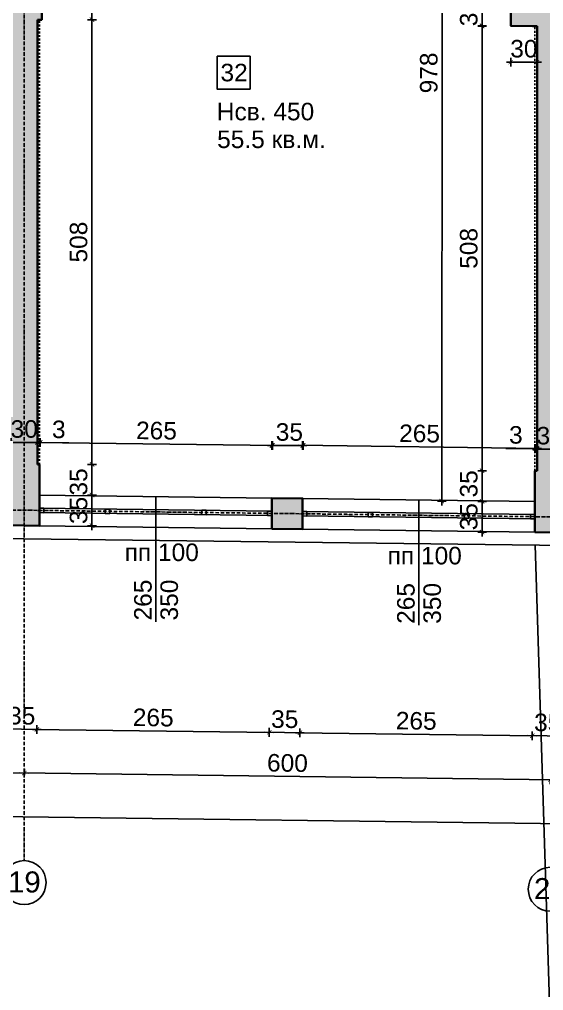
# Model space of a CAD drawing. Header units: inches. Extents: x -72385 to 39588, y -6525 to 66685.
# Drawn here: x -42330 to -41732, y 14634 to 15743 of the extents above; entities that cross this region are included whole.
import ezdxf

# ---------------------------------------------------------------- set-up
doc = ezdxf.new("R2010")
doc.units = ezdxf.units.IN
doc.header["$MEASUREMENT"] = 0
doc.linetypes.add('DashDot', pattern=[0.6, 0.4, -0.1, 0, -0.1])
doc.linetypes.add('Hidden', pattern=[0.4, 0.2, -0.2])
for name, color, linetype, lineweight in [('Изгледни линии', 253, 'Continuous', 25), ('Надписи Hсв', 252, 'Continuous', 25), ('Надписи коти външни', 252, 'Continuous', 25), ('Надписи коти вътрешни', 252, 'Continuous', 25), ('Надписи номера на пом.', 252, 'Continuous', 25), ('Надписи Оси', 252, 'Continuous', 25), ('Надписи площ', 252, 'Continuous', 25), ('Надписи прозорци', 252, 'Continuous', 25), ('Оси', 252, 'DashDot', 25), ('Прозорци', 251, 'Continuous', 25), ('Пунктир', 253, 'Hidden', 25), ('Разрезни линии', 7, 'Continuous', 35), ('Щрих стени', 254, 'Continuous', 25)]:
    doc.layers.add(name, color=color, linetype=linetype, lineweight=lineweight)
doc.styles.add('Arial Regular', font='arial.ttf')
doc.styles.get("Standard").update_dxf_attribs({"font": 'arial.ttf'})
doc.dimstyles.new('Annotative', dxfattribs={"dimscale": 0, "dimtxt": 20, "dimasz": 5, "dimexe": 5, "dimexo": 5, "dimgap": 5, "dimtad": 1, "dimdec": 0, "dimzin": 0, "dimdsep": 46, "dimtxsty": 'Standard', "dimblk": 'ARCHTICK', "dimcen": 5, "dimdle": 5, "dimadec": 0, "dimazin": 0, "dimtfac": 1, "dimtdec": 0, "dimtofl": 0, "dimtmove": 0, "dimatfit": 3, "dimldrblk": 'ARCHTICK', "dimfxl": 5, "dimfxlon": 1, "dimtolj": 1, "dimtzin": 0, "dimarcsym": 1})

# ---------------------------------------------------------------- blocks, each defined once
blk = doc.blocks.new('_ArchTick')
at = {"color": 0, "linetype": 'ByBlock', "const_width": 0.15}
blk.add_lwpolyline([(-0.5, -0.5), (0.5, 0.5)], dxfattribs=at)
blk = doc.blocks.new('*D1051')
at = {"layer": 'Defpoints', "color": 0, "ltscale": 50, "transparency": 16777216}
for p in [(-41741.5, 15253.2), (-42007.3, 15193.6), (-41742.3, 15190.2)]:
    blk.add_point(p, dxfattribs=at)
at = {"layer": 'Надписи коти вътрешни', "color": 0, "lineweight": -2, "ltscale": 50, "transparency": 16777216}
for p, q in [((-42011.5, 15256.7), (-41736.5, 15253.2)), ((-42006.6, 15251.6), (-42006.5, 15261.6)), ((-41741.6, 15248.2), (-41741.5, 15258.2))]:
    blk.add_line(p, q, dxfattribs=at)
at = {"layer": 'Надписи коти вътрешни', "color": 0, "lineweight": -2, "ltscale": 50, "transparency": 16777216, "xscale": 5, "yscale": 5, "zscale": 5}
for p, rotation in [((-42006.5, 15256.6), 179.2706286525478), ((-41741.5, 15253.2), 359.2706286525477)]:
    blk.add_blockref('_ArchTick', p, dxfattribs=dict(at, rotation=rotation))
at = {"layer": 'Надписи коти вътрешни', "color": 0, "ltscale": 50, "transparency": 16777216, "insert": (-41873.8, 15270.1), "char_height": 20, "attachment_point": 5, "rotation": 359.2706}
blk.add_mtext('\\A1;265', dxfattribs=at)
blk = doc.blocks.new('*D1052')
at = {"layer": 'Defpoints', "color": 0, "ltscale": 50, "transparency": 16777216}
for p in [(-41742.3, 15253.2), (-41742.3, 15220.2), (-41739.8, 15220.2)]:
    blk.add_point(p, dxfattribs=at)
at = {"layer": 'Надписи коти вътрешни', "color": 0, "lineweight": -2, "ltscale": 50, "transparency": 16777216}
for p, q in [((-41742.3, 15248.2), (-41742.3, 15258.2)), ((-41739.8, 15248.2), (-41739.8, 15258.2)), ((-41742.3, 15253.2), (-41775.4, 15253.2)), ((-41739.8, 15253.2), (-41734.8, 15253.2))]:
    blk.add_line(p, q, dxfattribs=at)
at = {"layer": 'Надписи коти вътрешни', "color": 0, "lineweight": -2, "ltscale": 50, "transparency": 16777216, "xscale": 5, "yscale": 5, "zscale": 5}
blk.add_blockref('_ArchTick', (-41742.3, 15253.2), dxfattribs=at)
at = {"layer": 'Надписи коти вътрешни', "color": 0, "lineweight": -2, "ltscale": 50, "transparency": 16777216, "xscale": 5, "yscale": 5, "zscale": 5, "rotation": 180}
blk.add_blockref('_ArchTick', (-41739.8, 15253.2), dxfattribs=at)
at = {"layer": 'Надписи коти вътрешни', "color": 0, "ltscale": 50, "transparency": 16777216, "insert": (-41763.9, 15268.5), "char_height": 20, "attachment_point": 5}
blk.add_mtext('\\A1;3', dxfattribs=at)
blk = doc.blocks.new('*D1053')
at = {"layer": 'Defpoints', "color": 0, "ltscale": 50, "transparency": 16777216}
for p in [(-42041.6, 15256.5), (-42307.3, 15199.9), (-42042.3, 15196.5)]:
    blk.add_point(p, dxfattribs=at)
at = {"layer": 'Надписи коти вътрешни', "color": 0, "lineweight": -2, "ltscale": 50, "transparency": 16777216}
for p, q in [((-42306.6, 15254.9), (-42306.5, 15264.9)), ((-42311.6, 15259.9), (-42036.6, 15256.4)), ((-42041.6, 15251.5), (-42041.5, 15261.5))]:
    blk.add_line(p, q, dxfattribs=at)
at = {"layer": 'Надписи коти вътрешни', "color": 0, "lineweight": -2, "ltscale": 50, "transparency": 16777216, "xscale": 5, "yscale": 5, "zscale": 5}
for p, rotation in [((-42306.6, 15259.9), 179.2706286525478), ((-42041.6, 15256.5), 359.2706286525477)]:
    blk.add_blockref('_ArchTick', p, dxfattribs=dict(at, rotation=rotation))
at = {"layer": 'Надписи коти вътрешни', "color": 0, "ltscale": 50, "transparency": 16777216, "insert": (-42173.9, 15273.4), "char_height": 20, "attachment_point": 5, "rotation": 359.2706}
blk.add_mtext('\\A1;265', dxfattribs=at)
blk = doc.blocks.new('*D1054')
at = {"layer": 'Defpoints', "color": 0, "ltscale": 50, "transparency": 16777216}
for p in [(-42042.3, 15256.6), (-42042.3, 15196.5), (-42007.3, 15196.1)]:
    blk.add_point(p, dxfattribs=at)
at = {"layer": 'Надписи коти вътрешни', "color": 0, "lineweight": -2, "ltscale": 50, "transparency": 16777216}
for p, q in [((-42002.3, 15256.6), (-42047.3, 15256.6)), ((-42042.3, 15251.6), (-42042.3, 15261.6)), ((-42007.3, 15251.6), (-42007.3, 15261.6))]:
    blk.add_line(p, q, dxfattribs=at)
at = {"layer": 'Надписи коти вътрешни', "color": 0, "lineweight": -2, "ltscale": 50, "transparency": 16777216, "xscale": 5, "yscale": 5, "zscale": 5, "rotation": 180}
blk.add_blockref('_ArchTick', (-42042.3, 15256.6), dxfattribs=at)
at = {"layer": 'Надписи коти вътрешни', "color": 0, "lineweight": -2, "ltscale": 50, "transparency": 16777216, "xscale": 5, "yscale": 5, "zscale": 5}
blk.add_blockref('_ArchTick', (-42007.3, 15256.6), dxfattribs=at)
at = {"layer": 'Надписи коти вътрешни', "color": 0, "ltscale": 50, "transparency": 16777216, "insert": (-42022.3, 15271.8), "char_height": 20, "attachment_point": 5}
blk.add_mtext('\\A1;35', dxfattribs=at)
blk = doc.blocks.new('*D4133')
at = {"layer": 'Defpoints', "color": 0, "ltscale": 50, "transparency": 16777216}
for p in [(-42307, 15259.9), (-42309.8, 15234.9), (-42307.3, 15234.9)]:
    blk.add_point(p, dxfattribs=at)
at = {"layer": 'Надписи коти вътрешни', "color": 0, "lineweight": -2, "ltscale": 50, "transparency": 16777216}
for p, q in [((-42309.6, 15254.9), (-42309.5, 15264.9)), ((-42307.1, 15254.9), (-42307, 15264.9)), ((-42309.5, 15259.9), (-42314.5, 15260)), ((-42307, 15259.9), (-42273.9, 15259.5))]:
    blk.add_line(p, q, dxfattribs=at)
at = {"layer": 'Надписи коти вътрешни', "color": 0, "lineweight": -2, "ltscale": 50, "transparency": 16777216, "xscale": 5, "yscale": 5, "zscale": 5}
for p, rotation in [((-42309.5, 15259.9), 359.2706286525794), ((-42307, 15259.9), 179.2706286525794)]:
    blk.add_blockref('_ArchTick', p, dxfattribs=dict(at, rotation=rotation))
at = {"layer": 'Надписи коти вътрешни', "color": 0, "ltscale": 50, "transparency": 16777216, "insert": (-42285.3, 15274.8), "char_height": 20, "attachment_point": 5, "rotation": 359.2706}
blk.add_mtext('\\A1;3', dxfattribs=at)
blk = doc.blocks.new('*D8232')
at = {"layer": 'Defpoints', "color": 0, "ltscale": 50, "transparency": 16777216}
for p in [(-42304.8, 15822.4), (-42247.5, 15822.4), (-42304.8, 15742.4)]:
    blk.add_point(p, dxfattribs=at)
at = {"layer": 'Надписи коти вътрешни', "color": 0, "lineweight": -2, "ltscale": 50, "transparency": 16777216}
for p, q in [((-42252.5, 15822.4), (-42242.5, 15822.4)), ((-42247.5, 15737.4), (-42247.5, 15827.4)), ((-42252.5, 15742.4), (-42242.5, 15742.4))]:
    blk.add_line(p, q, dxfattribs=at)
at = {"layer": 'Надписи коти вътрешни', "color": 0, "lineweight": -2, "ltscale": 50, "transparency": 16777216, "xscale": 5, "yscale": 5, "zscale": 5}
for p, rotation in [((-42247.5, 15822.4), 90), ((-42247.5, 15742.4), 270)]:
    blk.add_blockref('_ArchTick', p, dxfattribs=dict(at, rotation=rotation))
at = {"layer": 'Надписи коти вътрешни', "color": 0, "ltscale": 50, "transparency": 16777216, "insert": (-42262.7, 15797.2), "char_height": 20, "attachment_point": 5, "rotation": 90}
blk.add_mtext('\\A1;80', dxfattribs=at)
blk = doc.blocks.new('*D1076')
at = {"layer": 'Defpoints', "color": 0, "ltscale": 50, "transparency": 16777216}
for p in [(-42309.8, 15742.5), (-42309.8, 15234.9), (-42247.5, 15234.9)]:
    blk.add_point(p, dxfattribs=at)
at = {"layer": 'Надписи коти вътрешни', "color": 0, "lineweight": -2, "ltscale": 50, "transparency": 16777216}
for p, q in [((-42252.5, 15742.5), (-42242.5, 15742.5)), ((-42247.5, 15747.5), (-42247.5, 15229.9)), ((-42252.5, 15234.9), (-42242.5, 15234.9))]:
    blk.add_line(p, q, dxfattribs=at)
at = {"layer": 'Надписи коти вътрешни', "color": 0, "lineweight": -2, "ltscale": 50, "transparency": 16777216, "xscale": 5, "yscale": 5, "zscale": 5}
for p, rotation in [((-42247.5, 15742.5), 90), ((-42247.5, 15234.9), 270)]:
    blk.add_blockref('_ArchTick', p, dxfattribs=dict(at, rotation=rotation))
at = {"layer": 'Надписи коти вътрешни', "color": 0, "ltscale": 50, "transparency": 16777216, "insert": (-42262.7, 15488.7), "char_height": 20, "attachment_point": 5, "rotation": 90}
blk.add_mtext('\\A1;508', dxfattribs=at)
blk = doc.blocks.new('*D1077')
at = {"layer": 'Defpoints', "color": 0, "ltscale": 50, "transparency": 16777216}
for p in [(-42307.3, 15234.9), (-42247.5, 15234.9), (-42306.9, 15199.9)]:
    blk.add_point(p, dxfattribs=at)
at = {"layer": 'Надписи коти вътрешни', "color": 0, "lineweight": -2, "ltscale": 50, "transparency": 16777216}
for p, q in [((-42252.5, 15234.9), (-42242.5, 15234.9)), ((-42247.5, 15194.9), (-42247.5, 15239.9)), ((-42252.5, 15199.9), (-42242.5, 15199.9))]:
    blk.add_line(p, q, dxfattribs=at)
at = {"layer": 'Надписи коти вътрешни', "color": 0, "lineweight": -2, "ltscale": 50, "transparency": 16777216, "xscale": 5, "yscale": 5, "zscale": 5}
for p, rotation in [((-42247.5, 15234.9), 90), ((-42247.5, 15199.9), 270)]:
    blk.add_blockref('_ArchTick', p, dxfattribs=dict(at, rotation=rotation))
at = {"layer": 'Надписи коти вътрешни', "color": 0, "ltscale": 50, "transparency": 16777216, "insert": (-42262.7, 15214.9), "char_height": 20, "attachment_point": 5, "rotation": 90}
blk.add_mtext('\\A1;35', dxfattribs=at)
blk = doc.blocks.new('*D1078')
at = {"layer": 'Defpoints', "color": 0, "ltscale": 50, "transparency": 16777216}
for p in [(-41802.4, 15735.3), (-41742.3, 15735.3), (-41742.3, 15227.7)]:
    blk.add_point(p, dxfattribs=at)
at = {"layer": 'Надписи коти вътрешни', "color": 0, "lineweight": -2, "ltscale": 50, "transparency": 16777216}
for p, q in [((-41797.4, 15735.3), (-41807.4, 15735.3)), ((-41802.4, 15222.7), (-41802.4, 15740.3)), ((-41797.4, 15227.7), (-41807.4, 15227.7))]:
    blk.add_line(p, q, dxfattribs=at)
at = {"layer": 'Надписи коти вътрешни', "color": 0, "lineweight": -2, "ltscale": 50, "transparency": 16777216, "xscale": 5, "yscale": 5, "zscale": 5}
for p, rotation in [((-41802.4, 15735.3), 90), ((-41802.4, 15227.7), 270)]:
    blk.add_blockref('_ArchTick', p, dxfattribs=dict(at, rotation=rotation))
at = {"layer": 'Надписи коти вътрешни', "color": 0, "ltscale": 50, "transparency": 16777216, "insert": (-41817.6, 15481.5), "char_height": 20, "attachment_point": 5, "rotation": 90}
blk.add_mtext('\\A1;508', dxfattribs=at)
blk = doc.blocks.new('*D1079')
at = {"layer": 'Defpoints', "color": 0, "ltscale": 50, "transparency": 16777216}
for p in [(-41802.4, 15770.6), (-41769.8, 15770.6), (-41769.8, 15735.6)]:
    blk.add_point(p, dxfattribs=at)
at = {"layer": 'Надписи коти вътрешни', "color": 0, "lineweight": -2, "ltscale": 50, "transparency": 16777216}
for p, q in [((-41802.4, 15730.6), (-41802.4, 15775.6)), ((-41797.4, 15770.6), (-41807.4, 15770.6)), ((-41797.4, 15735.6), (-41807.4, 15735.6))]:
    blk.add_line(p, q, dxfattribs=at)
at = {"layer": 'Надписи коти вътрешни', "color": 0, "lineweight": -2, "ltscale": 50, "transparency": 16777216, "xscale": 5, "yscale": 5, "zscale": 5}
for p, rotation in [((-41802.4, 15770.6), 90), ((-41802.4, 15735.6), 270)]:
    blk.add_blockref('_ArchTick', p, dxfattribs=dict(at, rotation=rotation))
at = {"layer": 'Надписи коти вътрешни', "color": 0, "ltscale": 50, "transparency": 16777216, "insert": (-41817.6, 15750.6), "char_height": 20, "attachment_point": 5, "rotation": 90}
blk.add_mtext('\\A1;35', dxfattribs=at)
blk = doc.blocks.new('*D1082')
at = {"layer": 'Defpoints', "color": 0, "ltscale": 50, "transparency": 16777216}
for p in [(-41742.3, 15227.7), (-41802.4, 15192.7), (-41742.3, 15192.7)]:
    blk.add_point(p, dxfattribs=at)
at = {"layer": 'Надписи коти вътрешни', "color": 0, "lineweight": -2, "ltscale": 50, "transparency": 16777216}
for p, q in [((-41802.4, 15232.7), (-41802.4, 15187.7)), ((-41797.4, 15227.7), (-41807.4, 15227.7)), ((-41797.4, 15192.7), (-41807.4, 15192.7))]:
    blk.add_line(p, q, dxfattribs=at)
at = {"layer": 'Надписи коти вътрешни', "color": 0, "lineweight": -2, "ltscale": 50, "transparency": 16777216, "xscale": 5, "yscale": 5, "zscale": 5}
for p, rotation in [((-41802.4, 15227.7), 90), ((-41802.4, 15192.7), 270)]:
    blk.add_blockref('_ArchTick', p, dxfattribs=dict(at, rotation=rotation))
at = {"layer": 'Надписи коти вътрешни', "color": 0, "ltscale": 50, "transparency": 16777216, "insert": (-41817.6, 15212.7), "char_height": 20, "attachment_point": 5, "rotation": 90}
blk.add_mtext('\\A1;35', dxfattribs=at)
blk = doc.blocks.new('*D1083')
at = {"layer": 'Defpoints', "color": 0, "ltscale": 50, "transparency": 16777216}
for p in [(-41847.6, 16170.5), (-41755.5, 16170.5), (-41756.4, 15192.9)]:
    blk.add_point(p, dxfattribs=at)
at = {"layer": 'Надписи коти вътрешни', "color": 0, "lineweight": -2, "ltscale": 50, "transparency": 16777216}
for p, q in [((-41848.5, 15188), (-41847.6, 16175.5)), ((-41842.6, 16170.5), (-41852.6, 16170.6)), ((-41843.5, 15193), (-41853.5, 15193))]:
    blk.add_line(p, q, dxfattribs=at)
at = {"layer": 'Надписи коти вътрешни', "color": 0, "lineweight": -2, "ltscale": 50, "transparency": 16777216, "xscale": 5, "yscale": 5, "zscale": 5}
for p, rotation in [((-41847.6, 16170.5), 89.94863917630724), ((-41848.5, 15193), 269.9486391763072)]:
    blk.add_blockref('_ArchTick', p, dxfattribs=dict(at, rotation=rotation))
at = {"layer": 'Надписи коти вътрешни', "color": 0, "ltscale": 50, "transparency": 16777216, "insert": (-41863.2, 15681.8), "char_height": 20, "attachment_point": 5, "rotation": 89.9486}
blk.add_mtext('\\A1;978', dxfattribs=at)
blk = doc.blocks.new('*D4528')
at = {"layer": 'Defpoints', "color": 0, "ltscale": 50, "transparency": 16777216}
for p in [(-41769.8, 15735.6), (-41739.8, 15735.6), (-41739.8, 15694.1)]:
    blk.add_point(p, dxfattribs=at)
at = {"layer": 'Надписи коти вътрешни', "color": 0, "lineweight": -2, "ltscale": 50, "transparency": 16777216}
for p, q in [((-41769.8, 15699.1), (-41769.8, 15689.1)), ((-41739.8, 15699.1), (-41739.8, 15689.1)), ((-41774.8, 15694.1), (-41734.8, 15694.1))]:
    blk.add_line(p, q, dxfattribs=at)
at = {"layer": 'Надписи коти вътрешни', "color": 0, "lineweight": -2, "ltscale": 50, "transparency": 16777216, "xscale": 5, "yscale": 5, "zscale": 5, "rotation": 180}
blk.add_blockref('_ArchTick', (-41769.8, 15694.1), dxfattribs=at)
at = {"layer": 'Надписи коти вътрешни', "color": 0, "lineweight": -2, "ltscale": 50, "transparency": 16777216, "xscale": 5, "yscale": 5, "zscale": 5}
blk.add_blockref('_ArchTick', (-41739.8, 15694.1), dxfattribs=at)
at = {"layer": 'Надписи коти вътрешни', "color": 0, "ltscale": 50, "transparency": 16777216, "insert": (-41754.8, 15709.3), "char_height": 20, "attachment_point": 5}
blk.add_mtext('\\A1;30', dxfattribs=at)
blk = doc.blocks.new('*D5524')
at = {"layer": 'Defpoints', "color": 0, "ltscale": 50, "transparency": 16777216}
for p in [(-42342.3, 15165.4), (-42307.3, 15164.9), (-42310.3, 14932.4)]:
    blk.add_point(p, dxfattribs=at)
at = {"layer": 'Надписи коти външни', "color": 0, "lineweight": -2, "ltscale": 50, "transparency": 16777216}
for p, q in [((-42350.3, 14932.9), (-42305.3, 14932.4)), ((-42345.2, 14937.9), (-42345.4, 14927.9)), ((-42310.2, 14937.4), (-42310.4, 14927.4))]:
    blk.add_line(p, q, dxfattribs=at)
at = {"layer": 'Надписи коти външни', "color": 0, "lineweight": -2, "ltscale": 50, "transparency": 16777216, "xscale": 5, "yscale": 5, "zscale": 5}
for p, rotation in [((-42345.3, 14932.9), 179.270628652558), ((-42310.3, 14932.4), 359.270628652558)]:
    blk.add_blockref('_ArchTick', p, dxfattribs=dict(at, rotation=rotation))
at = {"layer": 'Надписи коти външни', "color": 0, "ltscale": 50, "transparency": 16777216, "insert": (-42327.6, 14947.9), "char_height": 20, "attachment_point": 5, "rotation": 359.2706}
blk.add_mtext('\\A1;35', dxfattribs=at)
blk = doc.blocks.new('*D5523')
at = {"layer": 'Defpoints', "color": 0, "ltscale": 50, "transparency": 16777216}
for p in [(-42307.3, 15164.9), (-42042.3, 15161.5), (-42045.3, 14929.1)]:
    blk.add_point(p, dxfattribs=at)
at = {"layer": 'Надписи коти външни', "color": 0, "lineweight": -2, "ltscale": 50, "transparency": 16777216}
for p, q in [((-42315.3, 14932.5), (-42040.3, 14929)), ((-42310.2, 14937.4), (-42310.4, 14927.4)), ((-42045.2, 14934.1), (-42045.4, 14924.1))]:
    blk.add_line(p, q, dxfattribs=at)
at = {"layer": 'Надписи коти външни', "color": 0, "lineweight": -2, "ltscale": 50, "transparency": 16777216, "xscale": 5, "yscale": 5, "zscale": 5}
for p, rotation in [((-42310.3, 14932.4), 179.270628652547), ((-42045.3, 14929.1), 359.270628652547)]:
    blk.add_blockref('_ArchTick', p, dxfattribs=dict(at, rotation=rotation))
at = {"layer": 'Надписи коти външни', "color": 0, "ltscale": 50, "transparency": 16777216, "insert": (-42177.6, 14945.9), "char_height": 20, "attachment_point": 5, "rotation": 359.2706}
blk.add_mtext('\\A1;265', dxfattribs=at)
blk = doc.blocks.new('*D5522')
at = {"layer": 'Defpoints', "color": 0, "ltscale": 50, "transparency": 16777216}
for p in [(-42042.3, 15161.5), (-42007.3, 15161.1), (-42010.3, 14928.6)]:
    blk.add_point(p, dxfattribs=at)
at = {"layer": 'Надписи коти външни', "color": 0, "lineweight": -2, "ltscale": 50, "transparency": 16777216}
for p, q in [((-42045.2, 14934.1), (-42045.4, 14924.1)), ((-42010.2, 14933.6), (-42010.4, 14923.6)), ((-42050.3, 14929.1), (-42005.3, 14928.5))]:
    blk.add_line(p, q, dxfattribs=at)
at = {"layer": 'Надписи коти външни', "color": 0, "lineweight": -2, "ltscale": 50, "transparency": 16777216, "xscale": 5, "yscale": 5, "zscale": 5}
for p, rotation in [((-42045.3, 14929.1), 179.2706286525522), ((-42010.3, 14928.6), 359.2706286525522)]:
    blk.add_blockref('_ArchTick', p, dxfattribs=dict(at, rotation=rotation))
at = {"layer": 'Надписи коти външни', "color": 0, "ltscale": 50, "transparency": 16777216, "insert": (-42027.6, 14944), "char_height": 20, "attachment_point": 5, "rotation": 359.2706}
blk.add_mtext('\\A1;35', dxfattribs=at)
blk = doc.blocks.new('*D5521')
at = {"layer": 'Defpoints', "color": 0, "ltscale": 50, "transparency": 16777216}
for p in [(-42007.3, 15161.1), (-41742.3, 15157.7), (-41745.3, 14925.2)]:
    blk.add_point(p, dxfattribs=at)
at = {"layer": 'Надписи коти външни', "color": 0, "lineweight": -2, "ltscale": 50, "transparency": 16777216}
for p, q in [((-42010.2, 14933.6), (-42010.4, 14923.6)), ((-42015.3, 14928.7), (-41740.3, 14925.2)), ((-41745.2, 14930.2), (-41745.4, 14920.2))]:
    blk.add_line(p, q, dxfattribs=at)
at = {"layer": 'Надписи коти външни', "color": 0, "lineweight": -2, "ltscale": 50, "transparency": 16777216, "xscale": 5, "yscale": 5, "zscale": 5}
for p, rotation in [((-42010.3, 14928.6), 179.2706286525455), ((-41745.3, 14925.2), 359.2706286525455)]:
    blk.add_blockref('_ArchTick', p, dxfattribs=dict(at, rotation=rotation))
at = {"layer": 'Надписи коти външни', "color": 0, "ltscale": 50, "transparency": 16777216, "insert": (-41877.6, 14942.1), "char_height": 20, "attachment_point": 5, "rotation": 359.2706}
blk.add_mtext('\\A1;265', dxfattribs=at)
blk = doc.blocks.new('*D5520')
at = {"layer": 'Defpoints', "color": 0, "ltscale": 50, "transparency": 16777216}
for p in [(-41742.3, 15157.7), (-41707.3, 15157.3), (-41710.3, 14924.8)]:
    blk.add_point(p, dxfattribs=at)
at = {"layer": 'Надписи коти външни', "color": 0, "lineweight": -2, "ltscale": 50, "transparency": 16777216}
for p, q in [((-41750.3, 14925.3), (-41705.3, 14924.7)), ((-41745.2, 14930.2), (-41745.4, 14920.2)), ((-41710.2, 14929.8), (-41710.4, 14919.8))]:
    blk.add_line(p, q, dxfattribs=at)
at = {"layer": 'Надписи коти външни', "color": 0, "lineweight": -2, "ltscale": 50, "transparency": 16777216, "xscale": 5, "yscale": 5, "zscale": 5}
for p, rotation in [((-41745.3, 14925.2), 179.270628652558), ((-41710.3, 14924.8), 359.270628652558)]:
    blk.add_blockref('_ArchTick', p, dxfattribs=dict(at, rotation=rotation))
at = {"layer": 'Надписи коти външни', "color": 0, "ltscale": 50, "transparency": 16777216, "insert": (-41727.6, 14940.2), "char_height": 20, "attachment_point": 5, "rotation": 359.2706}
blk.add_mtext('\\A1;35', dxfattribs=at)
blk = doc.blocks.new('*D5509')
at = {"layer": 'Defpoints', "color": 0, "ltscale": 50, "transparency": 16777216}
for p in [(-42924.6, 14890.2), (-42324.6, 14882.6), (-42324.6, 14882.6)]:
    blk.add_point(p, dxfattribs=at)
at = {"layer": 'Надписи коти външни', "color": 0, "lineweight": -2, "ltscale": 50, "transparency": 16777216}
for p, q in [((-42929.6, 14890.3), (-42319.6, 14882.5)), ((-42924.6, 14890.2), (-42924.6, 14895.2)), ((-42324.6, 14882.6), (-42324.6, 14887.6))]:
    blk.add_line(p, q, dxfattribs=at)
at = {"layer": 'Надписи коти външни', "color": 0, "lineweight": -2, "ltscale": 50, "transparency": 16777216, "xscale": 5, "yscale": 5, "zscale": 5}
for p, rotation in [((-42924.6, 14890.2), 179.2703578371867), ((-42324.6, 14882.6), 359.2703578371867)]:
    blk.add_blockref('_ArchTick', p, dxfattribs=dict(at, rotation=rotation))
at = {"layer": 'Надписи коти външни', "color": 0, "ltscale": 50, "transparency": 16777216, "insert": (-42624.4, 14901.6), "char_height": 20, "attachment_point": 5, "rotation": 359.2704}
blk.add_mtext('\\A1;600', dxfattribs=at)
blk = doc.blocks.new('*D5508')
at = {"layer": 'Defpoints', "color": 0, "ltscale": 50, "transparency": 16777216}
for p in [(-42324.6, 14882.6), (-41724.8, 14875), (-41724.8, 14875)]:
    blk.add_point(p, dxfattribs=at)
at = {"layer": 'Надписи коти външни', "color": 0, "lineweight": -2, "ltscale": 50, "transparency": 16777216}
for p, q in [((-42329.6, 14882.7), (-41719.8, 14874.9)), ((-42324.6, 14882.6), (-42324.7, 14877.6)), ((-41724.8, 14875), (-41724.9, 14870))]:
    blk.add_line(p, q, dxfattribs=at)
at = {"layer": 'Надписи коти външни', "color": 0, "lineweight": -2, "ltscale": 50, "transparency": 16777216, "xscale": 5, "yscale": 5, "zscale": 5}
for p, rotation in [((-42324.6, 14882.6), 179.2706286525443), ((-41724.8, 14875), 359.2706286525444)]:
    blk.add_blockref('_ArchTick', p, dxfattribs=dict(at, rotation=rotation))
at = {"layer": 'Надписи коти външни', "color": 0, "ltscale": 50, "transparency": 16777216, "insert": (-42024.5, 14894), "char_height": 20, "attachment_point": 5, "rotation": 359.2706}
blk.add_mtext('\\A1;600', dxfattribs=at)
blk = doc.blocks.new('*D5506')
at = {"layer": 'Defpoints', "color": 0, "ltscale": 50, "transparency": 16777216}
for p in [(-52317.3, 15292.3), (-40222.3, 15138.4), (-40226.6, 14805.9)]:
    blk.add_point(p, dxfattribs=at)
at = {"layer": 'Надписи коти външни', "color": 0, "lineweight": -2, "ltscale": 50, "transparency": 16777216}
for p, q in [((-52326.6, 14959.9), (-40221.6, 14805.8)), ((-52321.5, 14964.9), (-52321.6, 14954.9)), ((-40226.5, 14810.9), (-40226.6, 14800.9))]:
    blk.add_line(p, q, dxfattribs=at)
at = {"layer": 'Надписи коти външни', "color": 0, "lineweight": -2, "ltscale": 50, "transparency": 16777216, "xscale": 5, "yscale": 5, "zscale": 5}
for p, rotation in [((-52321.6, 14959.9), 179.2706286525472), ((-40226.6, 14805.9), 359.2706286525473)]:
    blk.add_blockref('_ArchTick', p, dxfattribs=dict(at, rotation=rotation))
at = {"layer": 'Надписи коти външни', "color": 0, "ltscale": 50, "transparency": 16777216, "insert": (-46273.9, 14898.1), "char_height": 20, "attachment_point": 5, "rotation": 359.2706}
blk.add_mtext('\\A1;12095', dxfattribs=at)
blk = doc.blocks.new('*D7636')
at = {"layer": 'Defpoints', "color": 0, "ltscale": 10, "transparency": 16777216}
for p in [(-42339.8, 15280.1), (-42309.8, 15280.1), (-42309.8, 15260)]:
    blk.add_point(p, dxfattribs=at)
at = {"layer": 'Надписи коти вътрешни', "color": 0, "lineweight": -2, "ltscale": 10, "transparency": 16777216}
for p, q in [((-42339.8, 15265), (-42339.8, 15255)), ((-42309.8, 15265), (-42309.8, 15255)), ((-42344.8, 15260), (-42304.8, 15260))]:
    blk.add_line(p, q, dxfattribs=at)
at = {"layer": 'Надписи коти вътрешни', "color": 0, "lineweight": -2, "ltscale": 10, "transparency": 16777216, "xscale": 5, "yscale": 5, "zscale": 5, "rotation": 180}
blk.add_blockref('_ArchTick', (-42339.8, 15260), dxfattribs=at)
at = {"layer": 'Надписи коти вътрешни', "color": 0, "lineweight": -2, "ltscale": 10, "transparency": 16777216, "xscale": 5, "yscale": 5, "zscale": 5}
blk.add_blockref('_ArchTick', (-42309.8, 15260), dxfattribs=at)
at = {"layer": 'Надписи коти вътрешни', "color": 0, "ltscale": 10, "transparency": 16777216, "insert": (-42324.8, 15275.2), "char_height": 20, "attachment_point": 5}
blk.add_mtext('\\A1;30', dxfattribs=at)
blk = doc.blocks.new('*D7637')
at = {"layer": 'Defpoints', "color": 0, "ltscale": 10, "transparency": 16777216}
for p in [(-41739.8, 15275.2), (-41709.8, 15275.2), (-41709.8, 15252.3)]:
    blk.add_point(p, dxfattribs=at)
at = {"layer": 'Надписи коти вътрешни', "color": 0, "lineweight": -2, "ltscale": 10, "transparency": 16777216}
for p, q in [((-41739.8, 15257.3), (-41739.8, 15247.3)), ((-41709.8, 15257.3), (-41709.8, 15247.3)), ((-41744.8, 15252.3), (-41704.8, 15252.3))]:
    blk.add_line(p, q, dxfattribs=at)
at = {"layer": 'Надписи коти вътрешни', "color": 0, "lineweight": -2, "ltscale": 10, "transparency": 16777216, "xscale": 5, "yscale": 5, "zscale": 5, "rotation": 180}
blk.add_blockref('_ArchTick', (-41739.8, 15252.3), dxfattribs=at)
at = {"layer": 'Надписи коти вътрешни', "color": 0, "lineweight": -2, "ltscale": 10, "transparency": 16777216, "xscale": 5, "yscale": 5, "zscale": 5}
blk.add_blockref('_ArchTick', (-41709.8, 15252.3), dxfattribs=at)
at = {"layer": 'Надписи коти вътрешни', "color": 0, "ltscale": 10, "transparency": 16777216, "insert": (-41724.8, 15267.6), "char_height": 20, "attachment_point": 5}
blk.add_mtext('\\A1;30', dxfattribs=at)
blk = doc.blocks.new('*D7715')
at = {"layer": 'Defpoints', "color": 0, "ltscale": 10, "transparency": 16777216}
for p in [(-42314.2, 15199.9), (-42314.2, 15164.9), (-42247.5, 15164.9)]:
    blk.add_point(p, dxfattribs=at)
at = {"layer": 'Надписи коти вътрешни', "color": 0, "lineweight": -2, "ltscale": 10, "transparency": 16777216}
for p, q in [((-42252.5, 15199.9), (-42242.5, 15199.9)), ((-42247.5, 15204.9), (-42247.5, 15159.9)), ((-42252.5, 15164.9), (-42242.5, 15164.9))]:
    blk.add_line(p, q, dxfattribs=at)
at = {"layer": 'Надписи коти вътрешни', "color": 0, "lineweight": -2, "ltscale": 10, "transparency": 16777216, "xscale": 5, "yscale": 5, "zscale": 5}
for p, rotation in [((-42247.5, 15199.9), 90), ((-42247.5, 15164.9), 270)]:
    blk.add_blockref('_ArchTick', p, dxfattribs=dict(at, rotation=rotation))
at = {"layer": 'Надписи коти вътрешни', "color": 0, "ltscale": 10, "transparency": 16777216, "insert": (-42262.7, 15182.4), "char_height": 20, "attachment_point": 5, "rotation": 90}
blk.add_mtext('\\A1;35', dxfattribs=at)
blk = doc.blocks.new('*D7716')
at = {"layer": 'Defpoints', "color": 0, "ltscale": 10, "transparency": 16777216}
for p in [(-41869.1, 15192.7), (-41869.1, 15157.7), (-41802.4, 15157.7)]:
    blk.add_point(p, dxfattribs=at)
at = {"layer": 'Надписи коти вътрешни', "color": 0, "lineweight": -2, "ltscale": 10, "transparency": 16777216}
for p, q in [((-41807.4, 15192.7), (-41797.4, 15192.7)), ((-41802.4, 15197.7), (-41802.4, 15152.7)), ((-41807.4, 15157.7), (-41797.4, 15157.7))]:
    blk.add_line(p, q, dxfattribs=at)
at = {"layer": 'Надписи коти вътрешни', "color": 0, "lineweight": -2, "ltscale": 10, "transparency": 16777216, "xscale": 5, "yscale": 5, "zscale": 5}
for p, rotation in [((-41802.4, 15192.7), 90), ((-41802.4, 15157.7), 270)]:
    blk.add_blockref('_ArchTick', p, dxfattribs=dict(at, rotation=rotation))
at = {"layer": 'Надписи коти вътрешни', "color": 0, "ltscale": 10, "transparency": 16777216, "insert": (-41817.6, 15175.2), "char_height": 20, "attachment_point": 5, "rotation": 90}
blk.add_mtext('\\A1;35', dxfattribs=at)

msp = doc.modelspace()

# ---------------------------------------------------------------- hatches: boundary and pattern name
at = {"layer": 'Щрих стени', "ltscale": 10}
h = msp.add_hatch(color=256, dxfattribs=at)
h.dxf.hatch_style = 1
h.paths.add_polyline_path([(-41112.3, 16207.3), (-41142.3, 16207.7), (-41142.3, 16192.7), (-42089.8, 16204.7), (-42089.8, 16174.7), (-41739.8, 16170.3), (-41739.8, 15815.2), (-41744.8, 15815.3), (-41744.8, 15770.3), (-41769.8, 15770.6), (-41769.8, 15735.6), (-41744.8, 15735.3), (-41739.8, 15735.2), (-41739.8, 15227.7), (-41742.3, 15227.7), (-41742.3, 15157.7), (-41707.3, 15157.3), (-41707.3, 15227.3), (-41709.8, 15227.3), (-41709.8, 15734.8), (-41704.8, 15734.8), (-41704.8, 15814.8), (-41709.8, 15814.9), (-41709.8, 16169.9), (-41142.3, 16162.7), (-41142.3, 16105.2), (-41197.3, 16105.9), (-41197.3, 16025.8), (-41142.3, 16025.1), (-41142.3, 15807.6), (-41144.8, 15807.7), (-41144.8, 15727.7), (-41142.3, 15727.6), (-41142.3, 15680.1), (-41112.3, 15679.7), (-41112.3, 15754.7), (-41087.3, 15754.4), (-41087.3, 15804.4), (-41112.3, 15804.7)])
h.paths.add_polyline_path([(-42304.8, 15822.4), (-42309.8, 15822.5), (-42309.8, 16177.5), (-42179.8, 16175.9), (-42179.8, 16205.9), (-42339.8, 16207.9), (-42339.8, 16177.9), (-43379.8, 16191.1), (-43379.8, 16161.1), (-42339.8, 16147.9), (-42339.8, 15822.9), (-42344.8, 15822.9), (-42344.8, 15742.9), (-42339.8, 15742.9), (-42339.8, 15235.3), (-42342.3, 15235.4), (-42342.3, 15165.4), (-42307.3, 15164.9), (-42307.3, 15234.9), (-42309.8, 15234.9), (-42309.8, 15742.5), (-42304.8, 15742.4)])
h.paths.add_polyline_path([(-42904.8, 15830.1), (-42944.8, 15830.6), (-42944.8, 15785.6), (-42969.8, 15785.9), (-42969.8, 15750.9), (-42944.8, 15750.6), (-42944.8, 15750.6), (-42904.8, 15750.1)], flags=17)
h.paths.add_polyline_path([(-43207.3, 15211.4), (-43242.3, 15211.8), (-43242.3, 15176.8), (-43207.3, 15176.4)], flags=17)
h.paths.add_polyline_path([(-42907.3, 15242.6), (-42942.3, 15243), (-42942.3, 15173), (-42907.3, 15172.5)], flags=17)
h.paths.add_polyline_path([(-42607.3, 15203.7), (-42642.3, 15204.2), (-42642.3, 15169.2), (-42607.3, 15168.7)], flags=17)
h.paths.add_polyline_path([(-42007.3, 15196.1), (-42042.3, 15196.5), (-42042.3, 15161.5), (-42007.3, 15161.1)], flags=17)
h.paths.add_polyline_path([(-41407.3, 15188.5), (-41442.3, 15188.9), (-41442.3, 15153.9), (-41407.3, 15153.4)])

# ---------------------------------------------------------------- linework, layer by layer
at = {"layer": 'Изгледни линии', "ltscale": 50}
for p, q in [((-47152.3, 15211.6), (-40527.3, 15127.2)), ((-42307.3, 15199.9), (-42042.3, 15196.5)), ((-42007.3, 15196.1), (-41742.3, 15192.7)), ((-42307.3, 15164.9), (-42042.3, 15161.5)), ((-42007.3, 15161.1), (-41742.3, 15157.7)), ((-41700.9, 13832.1), (-41741.9, 15142.7))]:
    msp.add_line(p, q, dxfattribs=at)
at = {"layer": 'Надписи номера на пом.', "ltscale": 50}
msp.add_lwpolyline([(-42104.7, 15700.9), (-42104.7, 15663.4), (-42067.2, 15663.4), (-42067.2, 15700.9)], close=True, dxfattribs=at)
at = {"layer": 'Надписи Оси', "ltscale": 50}
for centre in [(-42324.8, 14757.6), (-41724.8, 14750)]:
    msp.add_circle(centre, 25, dxfattribs=at)
at = {"layer": 'Надписи прозорци', "ltscale": 50}
for p, q in [((-42174.8, 15198.2), (-42174.8, 15055.1)), ((-41874.8, 15194.4), (-41874.8, 15051.3))]:
    msp.add_line(p, q, dxfattribs=at)
at = {"layer": 'Оси', "ltscale": 10}
for p, q in [((-42324.8, 17382.8), (-42324.8, 14782.6)), ((-39839.8, 15151), (-52699.8, 15314.7))]:
    msp.add_line(p, q, dxfattribs=at)
at = {"layer": 'Прозорци', "ltscale": 50}
for p, q in [((-42307.3, 15184.9), (-42042.3, 15181.5)), ((-42307.3, 15179.9), (-42042.3, 15176.5)), ((-42007.3, 15181.1), (-41742.3, 15177.7)), ((-42007.3, 15176.1), (-41742.3, 15172.7))]:
    msp.add_line(p, q, dxfattribs=at)
for points in [[(-42307.3, 15179.9), (-42302.3, 15179.8), (-42302.3, 15184.8), (-42307.3, 15184.9), (-42307.3, 15179.9)], [(-42232.3, 15179), (-42227.3, 15178.9), (-42227.3, 15183.9), (-42232.3, 15184), (-42232.3, 15179)], [(-42122.4, 15177.6), (-42117.4, 15177.5), (-42117.3, 15182.5), (-42122.3, 15182.6), (-42122.4, 15177.6)], [(-42047.4, 15176.6), (-42042.4, 15176.5), (-42042.3, 15181.5), (-42047.3, 15181.6), (-42047.4, 15176.6)], [(-42007.3, 15176.1), (-42002.3, 15176), (-42002.3, 15181), (-42007.3, 15181.1), (-42007.3, 15176.1)], [(-41932.3, 15175.1), (-41927.3, 15175.1), (-41927.3, 15180.1), (-41932.3, 15180.1), (-41932.3, 15175.1)], [(-41822.4, 15173.7), (-41817.4, 15173.7), (-41817.3, 15178.7), (-41822.3, 15178.7), (-41822.4, 15173.7)], [(-41747.4, 15172.8), (-41742.4, 15172.7), (-41742.3, 15177.7), (-41747.3, 15177.8), (-41747.4, 15172.8)]]:
    msp.add_lwpolyline(points, dxfattribs=at)
at = {"layer": 'Пунктир', "ltscale": 10}
for p, q in [((-42307.3, 15234.9), (-42307.3, 15742.5)), ((-41742.3, 15227.7), (-41742.3, 15735.3))]:
    msp.add_line(p, q, dxfattribs=at)
at = {"layer": 'Разрезни линии', "ltscale": 50}
for p, q in [((-42309.8, 15742.5), (-42309.8, 15234.9)), ((-41739.8, 15735.2), (-41739.8, 15227.7)), ((-42307.3, 15234.9), (-42309.8, 15234.9)), ((-42307.3, 15164.9), (-42307.3, 15234.9)), ((-41742.3, 15227.7), (-41742.3, 15157.7)), ((-41739.8, 15227.7), (-41742.3, 15227.7)), ((-42342.3, 15165.4), (-42307.3, 15164.9)), ((-41742.3, 15157.7), (-41707.3, 15157.3))]:
    msp.add_line(p, q, dxfattribs=at)
for points in [[(-42309.8, 15742.5), (-42304.8, 15742.4), (-42304.8, 15822.4), (-42309.8, 15822.5)], [(-41744.8, 15735.3), (-41744.8, 15735.3), (-41769.8, 15735.6), (-41769.8, 15770.6), (-41744.8, 15770.3)], [(-41744.8, 15735.3), (-41739.8, 15735.2)]]:
    msp.add_lwpolyline(points, dxfattribs=at)
msp.add_lwpolyline([(-42042.3, 15196.5), (-42042.3, 15161.5), (-42007.3, 15161.1), (-42007.3, 15196.1)], close=True, dxfattribs=at)

# ---------------------------------------------------------------- texts
at = {"layer": 'Надписи Hсв', "ltscale": 100, "insert": (-42105.1, 15647.7), "char_height": 20, "width": 180.489, "attachment_point": 1, "style": 'Arial Regular'}
msp.add_mtext('\\pxt8;Hсв. 450', dxfattribs=at)
at = {"layer": 'Надписи номера на пом.', "ltscale": 100, "insert": (-42175.6, 15692.2), "char_height": 20, "width": 180.489, "attachment_point": 1, "style": 'Arial Regular'}
msp.add_mtext('\\pxqc;32', dxfattribs=at)
at = {"layer": 'Надписи Оси', "ltscale": 100, "char_height": 24, "width": 27.213, "attachment_point": 1, "style": 'Arial Regular'}
for s, insert in [('\\pxqc;19', (-42338.2, 14770.3)), ('\\pxqc;20', (-41738.2, 14762.7))]:
    msp.add_mtext(s, dxfattribs=dict(at, insert=insert))
at = {"layer": 'Надписи площ', "ltscale": 100, "insert": (-42104.7, 15616), "char_height": 20, "width": 180.489, "attachment_point": 1, "style": 'Arial Regular'}
msp.add_mtext('55.5 кв.м.', dxfattribs=at)
at = {"layer": 'Надписи прозорци', "ltscale": 100, "char_height": 20, "width": 180.489, "attachment_point": 1, "style": 'Arial Regular'}
for insert in [(-42210.2, 15144.6), (-41910.2, 15140.8)]:
    msp.add_mtext('пп 100', dxfattribs=dict(at, insert=insert))
at = {"layer": 'Надписи прозорци', "ltscale": 100, "char_height": 20, "width": 180.489, "attachment_point": 3, "rotation": 90, "style": 'Arial Regular'}
for s, insert in [('265', (-42199.4, 15103.4)), ('350', (-42169.4, 15103.4)), ('265', (-41899.4, 15099.5)), ('350', (-41869.4, 15099.6))]:
    msp.add_mtext(s, dxfattribs=dict(at, insert=insert))

# ---------------------------------------------------------------- dimensions: what is measured, and where the dimension line sits
at = {"layer": 'Надписи коти външни', "ltscale": 50}
dim = msp.add_aligned_dim(p1=(-52317.3, 15292.3), p2=(-40222.3, 15138.4), distance=-332.5, text='12095', dimstyle='Annotative', override={"dimscale": 0, "dimtix": 0, "dimtofl": 0, "dimtmove": 0, "dimatfit": 3}, dxfattribs=at)
dim.commit()
dim.dimension.update_dxf_attribs({"geometry": '*D5506', "text_midpoint": (-46273.9, 14898.1)})
for base, p1, p2, picture, middle in [((-42310.3, 14932.4), (-42342.3, 15165.4), (-42307.3, 15164.9), '*D5524', (-42327.8, 14932.6)), ((-42010.3, 14928.6), (-42042.3, 15161.5), (-42007.3, 15161.1), '*D5522', (-42027.8, 14928.8)), ((-41710.3, 14924.8), (-41742.3, 15157.7), (-41707.3, 15157.3), '*D5520', (-41727.8, 14925))]:
    dim = msp.add_linear_dim(base=base, p1=p1, p2=p2, angle=359.2706, dimstyle='Annotative', override={"dimscale": 0, "dimtix": 0, "dimtofl": 0, "dimtmove": 0, "dimatfit": 3}, dxfattribs=at)
    dim.commit()
    dim.dimension.update_dxf_attribs({"geometry": picture, "text_midpoint": middle, "dimtype": 129})
for p1, p2, distance, picture, middle in [((-42307.3, 15164.9), (-42042.3, 15161.5), -232.5, '*D5523', (-42177.6, 14945.9)), ((-42007.3, 15161.1), (-41742.3, 15157.7), -232.5, '*D5521', (-41877.6, 14942.1)), ((-42924.6, 14890.2), (-42324.6, 14882.6), 0, '*D5509', (-42624.4, 14901.6)), ((-42324.6, 14882.6), (-41724.8, 14875), 0, '*D5508', (-42024.5, 14894))]:
    dim = msp.add_aligned_dim(p1=p1, p2=p2, distance=distance, dimstyle='Annotative', override={"dimscale": 0, "dimtix": 0, "dimtofl": 0, "dimtmove": 0, "dimatfit": 3}, dxfattribs=at)
    dim.commit()
    dim.dimension.update_dxf_attribs({"geometry": picture, "text_midpoint": middle})
at = {"layer": 'Надписи коти вътрешни', "ltscale": 50}
for p1, p2, distance, picture, middle in [((-41756.4, 15192.9), (-41755.5, 16170.5), 92.1, '*D1083', (-41863.2, 15681.8)), ((-42309.8373, 15234.9447), (-42307.3373, 15234.9129), 24.9689, '*D4133', (-42285.2791, 15274.8225)), ((-42307.3, 15199.9), (-42042.3, 15196.5), 60, '*D1053', (-42173.9, 15273.4)), ((-42007.3, 15193.6), (-41742.3, 15190.2), 63, '*D1051', (-41873.8, 15270.1))]:
    dim = msp.add_aligned_dim(p1=p1, p2=p2, distance=distance, dimstyle='Annotative', override={"dimscale": 0, "dimtix": 0, "dimtofl": 0, "dimtmove": 0, "dimatfit": 3}, dxfattribs=at)
    dim.commit()
    dim.dimension.update_dxf_attribs({"geometry": picture, "text_midpoint": middle})
for base, p1, p2, picture, middle in [((-42247.5, 15822.4), (-42304.8, 15742.4), (-42304.8, 15822.4), '*D8232', (-42247.5, 15797.2)), ((-41802.4, 15770.6), (-41769.8, 15735.6), (-41769.8, 15770.6), '*D1079', (-41802.4, 15750.6)), ((-42247.5, 15234.9), (-42306.9, 15199.9), (-42307.3, 15234.9), '*D1077', (-42247.5, 15214.9)), ((-41802.4, 15192.7), (-41742.3, 15227.7), (-41742.3, 15192.7), '*D1082', (-41802.4, 15212.7))]:
    dim = msp.add_linear_dim(base=base, p1=p1, p2=p2, angle=90, dimstyle='Annotative', override={"dimscale": 0, "dimtix": 0, "dimtofl": 0, "dimtmove": 0, "dimatfit": 3}, dxfattribs=at)
    dim.commit()
    dim.dimension.update_dxf_attribs({"geometry": picture, "text_midpoint": middle, "dimtype": 128})
for base, p1, p2, picture, middle in [((-42247.5, 15234.9), (-42309.8, 15742.5), (-42309.8, 15234.9), '*D1076', (-42262.7, 15488.7)), ((-41802.4, 15735.3), (-41742.3, 15227.7), (-41742.3, 15735.3), '*D1078', (-41817.6, 15481.5))]:
    dim = msp.add_linear_dim(base=base, p1=p1, p2=p2, angle=90, dimstyle='Annotative', override={"dimscale": 0, "dimtix": 0, "dimtofl": 0, "dimtmove": 0, "dimatfit": 3}, dxfattribs=at)
    dim.commit()
    dim.dimension.update_dxf_attribs({"geometry": picture, "text_midpoint": middle})
for base, p1, p2, picture, middle in [((-41739.8, 15694.1), (-41769.8, 15735.6), (-41739.8, 15735.6), '*D4528', (-41754.8, 15694.1)), ((-42042.3, 15256.6), (-42007.3, 15196.1), (-42042.3, 15196.5), '*D1054', (-42022.3, 15256.6))]:
    dim = msp.add_linear_dim(base=base, p1=p1, p2=p2, dimstyle='Annotative', override={"dimscale": 0, "dimtix": 0, "dimtofl": 0, "dimtmove": 0, "dimatfit": 3}, dxfattribs=at)
    dim.commit()
    dim.dimension.update_dxf_attribs({"geometry": picture, "text_midpoint": middle, "dimtype": 128})
at = {"layer": 'Надписи коти вътрешни', "ltscale": 10}
for base, p1, p2, angle, picture, middle in [((-42309.8, 15260), (-42339.8, 15280.1), (-42309.8, 15280.1), 0, '*D7636', (-42324.8, 15260)), ((-41709.8, 15252.3), (-41739.8, 15275.2), (-41709.8, 15275.2), 0, '*D7637', (-41724.8, 15252.3)), ((-42247.5, 15164.9), (-42314.2, 15199.9), (-42314.2, 15164.9), 270, '*D7715', (-42247.5, 15182.4)), ((-41802.4, 15157.7), (-41869.1, 15192.7), (-41869.1, 15157.7), 270, '*D7716', (-41802.4, 15175.2))]:
    dim = msp.add_linear_dim(base=base, p1=p1, p2=p2, angle=angle, dimstyle='Annotative', override={"dimscale": 0, "dimtix": 0, "dimtofl": 0, "dimtmove": 0, "dimatfit": 3}, dxfattribs=at)
    dim.commit()
    dim.dimension.update_dxf_attribs({"geometry": picture, "text_midpoint": middle, "dimtype": 129})
at = {"layer": 'Надписи коти вътрешни', "ltscale": 50}
dim = msp.add_linear_dim(base=(-41742.3373191, 15253.2392096), p1=(-41739.8373191, 15220.1876258), p2=(-41742.3373191, 15220.2194524), dimstyle='Annotative', override={"dimscale": 0, "dimtix": 0, "dimtofl": 0, "dimtmove": 0, "dimatfit": 3}, dxfattribs=at)
dim.commit()
dim.dimension.update_dxf_attribs({"geometry": '*D1052', "text_midpoint": (-41763.8857502, 15268.4574906)})

doc.saveas('drawing.dxf')
